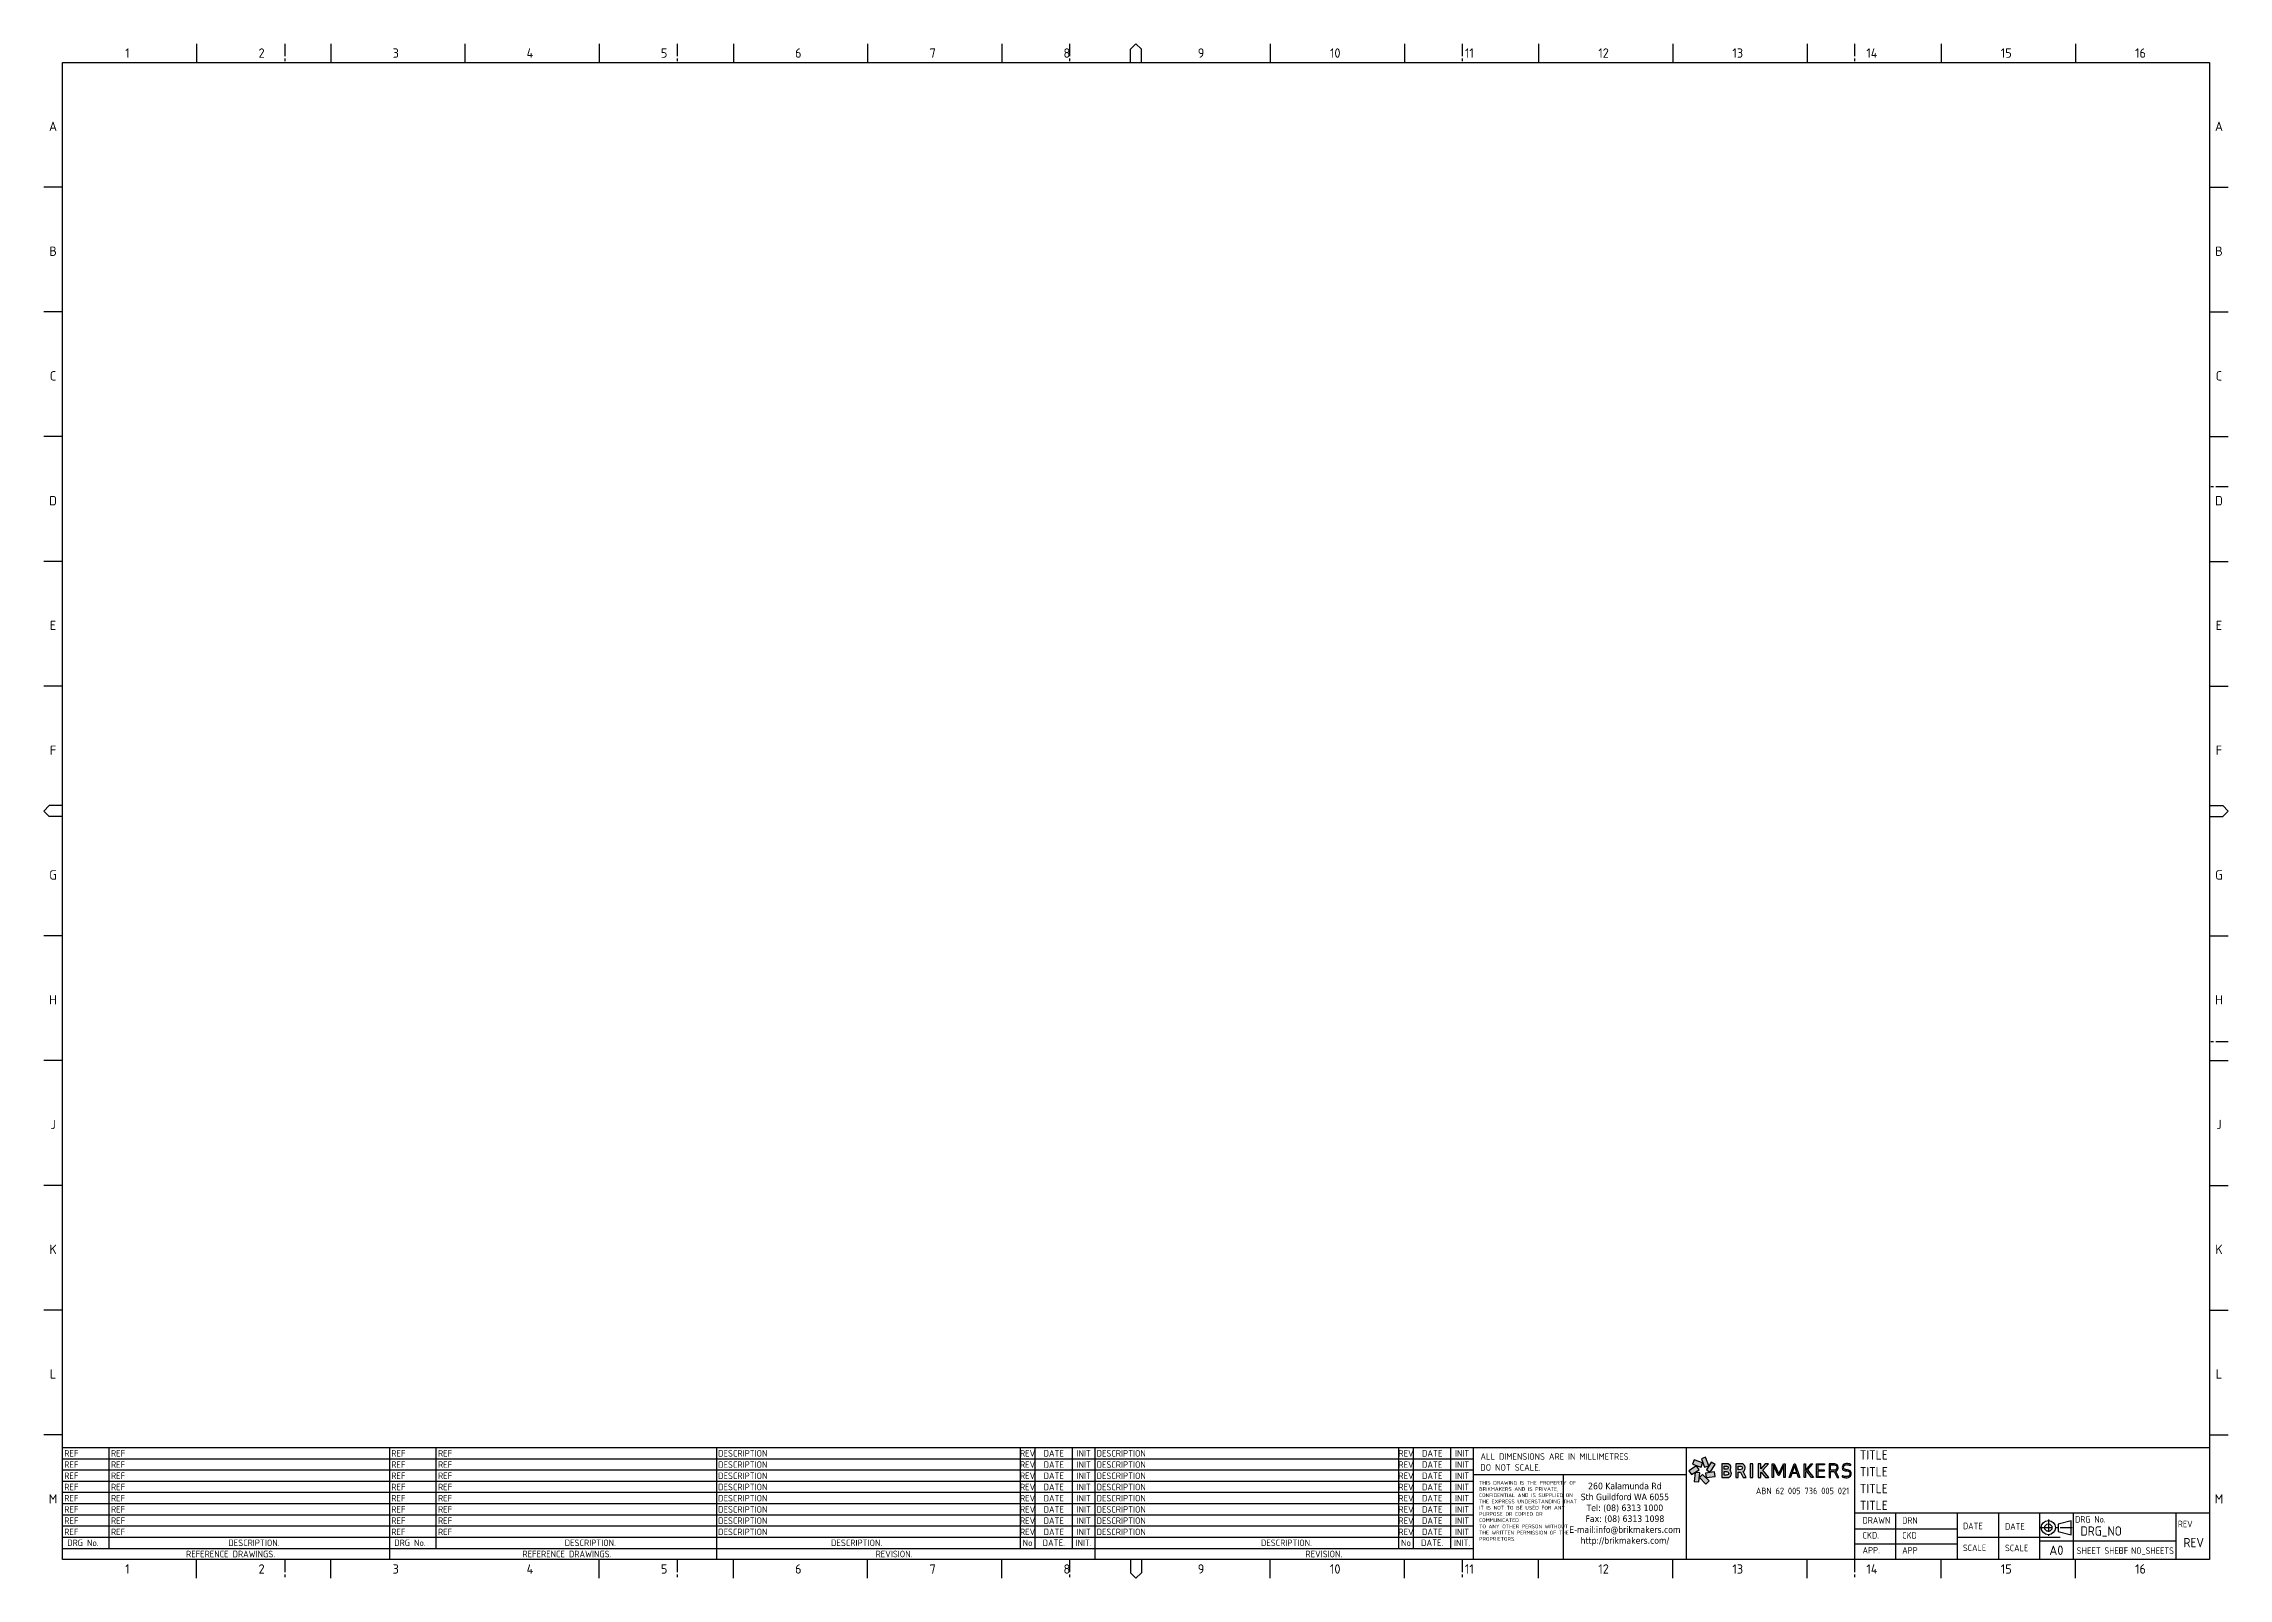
# Model space of a CAD drawing. Extents: x 0 to 1169, y 0 to 821.
import ezdxf
from ezdxf.enums import TextEntityAlignment as Align

# ---------------------------------------------------------------- set-up
doc = ezdxf.new("R2010")
doc.units = 0
doc.header["$LTSCALE"] = 0.5
doc.linetypes.add('CENTER', pattern=[50.8, 31.75, -6.35, 6.35, -6.35])
doc.layers.add('DRGSHT', color=7, linetype='CONTINUOUS')
doc.styles.add('ISO3098B', font='ISO3098B.SHX')
doc.styles.get("Standard").update_dxf_attribs({"font": 'isocp.shx'})

msp = doc.modelspace()

# ---------------------------------------------------------------- hatches: boundary and pattern name
at = {"layer": 'DRGSHT'}
h = msp.add_hatch(color=246, dxfattribs=at)
h.paths.add_polyline_path([(883.1, 63.3), (882.3, 61), (886.9, 59.4), (887.7, 61.7)])
h.paths.add_polyline_path([(884.5, 60.1), (880.4, 57.5), (881.7, 55.5), (885.8, 58.1)])
h.paths.add_polyline_path([(886.2, 56.4), (883.8, 56.6), (883.2, 51.8), (885.6, 51.6)])
h.paths.add_polyline_path([(887.7, 55.6), (886, 53.9), (889.5, 50.4), (891.2, 52.2)])
h.paths.add_polyline_path([(894.1, 56.9), (889.3, 56.3), (889.6, 53.9), (894.4, 54.5)])
h.paths.add_polyline_path([(894.4, 60.8), (892.3, 62.1), (889.8, 58), (891.8, 56.7)])
h.paths.add_polyline_path([(889.3, 64.8), (887.1, 64), (888.7, 59.4), (891, 60.2)])
h.paths.add_polyline_path([(900.8, 61.3), (897.9, 61.3), (897.9, 53.9), (900.8, 53.9, 0.710565), (902.3, 57.8, 0.669263)])
h.paths.add_polyline_path([(899.2, 60), (900.6, 60, -1), (900.6, 58.4), (899.2, 58.4)], flags=16)
h.paths.add_polyline_path([(899.2, 57.1), (900.7, 57.1, -1), (900.7, 55.2), (899.2, 55.2)], flags=16)
h.paths.add_polyline_path([(908.3, 61.3), (905.4, 61.3), (905.4, 53.9), (906.8, 53.9), (906.8, 56.8), (908, 56.8), (909.4, 53.9), (911, 53.9), (909.4, 57.1, 0.73842)])
h.paths.add_polyline_path([(906.8, 60), (908.1, 60, -1.003457), (908.1, 58.2), (906.8, 58.1)], flags=16)
h.paths.add_polyline_path([(914.5, 61.3), (913.1, 61.3), (913.1, 53.9), (914.5, 53.9)])
h.paths.add_polyline_path([(920, 57.9), (922.9, 61.3), (921.1, 61.3), (918.9, 58.5), (918.9, 61.3), (917.5, 61.3), (917.5, 53.9), (918.9, 53.9), (918.9, 56.6), (919.1, 56.8), (921.3, 53.9), (923.1, 53.9)])
h.paths.add_polyline_path([(925.6, 60.5), (928.1, 55), (928.7, 55), (931.1, 60.4), (931.1, 53.9), (931.8, 53.9), (931.8, 61.3), (930.9, 61.3), (928.4, 55.9), (925.9, 61.3), (925, 61.3), (925, 53.9), (925.6, 53.9)])
h.paths.add_polyline_path([(937.2, 61.3), (936.6, 61.3), (934, 53.9), (934.8, 53.9), (935.5, 56), (938.3, 56), (939, 53.9), (939.8, 53.9)])
h.paths.add_polyline_path([(935.7, 56.6), (936.9, 60.3), (938.1, 56.6)], flags=16)
h.paths.add_polyline_path([(942.7, 56.7), (943.3, 57.5), (946, 53.9), (947, 53.9), (943.8, 58), (946.6, 61.3), (945.7, 61.3), (942.7, 57.6), (942.7, 61.3), (942, 61.3), (942, 53.9), (942.7, 53.9)])
h.paths.add_polyline_path([(949.4, 57.4), (952.7, 57.4), (952.7, 58.1), (949.4, 58.1), (949.4, 60.7), (953, 60.7), (953, 61.3), (948.7, 61.3), (948.7, 53.9), (953, 53.9), (953, 54.5), (949.4, 54.5)])
h.paths.add_polyline_path([(956.2, 57.1), (958.1, 57.1), (959.7, 53.9), (960.6, 53.9), (958.9, 57.2, 0.827429), (958.4, 61.3), (955.5, 61.3), (955.5, 53.9), (956.2, 53.9)])
h.paths.add_polyline_path([(956.2, 57.8), (956.2, 60.7), (958.1, 60.7, -1), (958.1, 57.8)], flags=16)
edge = h.paths.add_edge_path()
edge.add_spline(control_points=[(962.4, 54.2), (962.7, 54.1), (963.3, 53.9), (964.4, 53.8), (965.5, 53.8), (966.4, 54.2), (967.2, 55), (967.3, 56), (967.1, 57.2), (966.2, 57.8), (965.3, 58), (964.6, 58.1), (964, 58.2), (963.4, 58.4), (963.1, 58.9), (963.1, 59.4), (963.2, 59.9), (963.4, 60.4), (963.8, 60.6), (964.3, 60.8), (964.9, 60.8), (965.6, 60.8), (966.2, 60.6), (966.6, 60.5), (966.8, 60.4)], knot_values=[0, 0, 0, 0, 0.256009, 0.666649, 1.094499, 1.320559, 1.695993, 2.055369, 2.375201, 2.811827, 3.061613, 3.323139, 3.504645, 3.698333, 3.870275, 4.050906, 4.203903, 4.359712, 4.52462, 4.694042, 4.867865, 5.107948, 5.335389, 5.547403, 5.547403, 5.547403, 5.547403], degree=3, periodic=0)
edge.add_line((966.8, 60.4), (966.8, 61.1))
edge.add_spline(control_points=[(966.8, 61.1), (966.5, 61.1), (965.8, 61.3), (964.6, 61.4), (963.2, 61.1), (962.3, 60), (962.4, 58.9), (962.8, 58), (963.5, 57.6), (964.5, 57.4), (965.4, 57.4), (966.3, 57), (966.5, 56.2), (966.5, 55.5), (966.2, 54.8), (965.4, 54.5), (964.6, 54.4), (963.7, 54.5), (963, 54.6), (962.6, 54.8), (962.4, 54.8)], knot_values=[0, 0, 0, 0, 0.299598, 0.776315, 1.233751, 1.6568, 2.070318, 2.317625, 2.57775, 2.864629, 3.259181, 3.543508, 3.776433, 4.007524, 4.227436, 4.498104, 4.754949, 5.078355, 5.377145, 5.514439, 5.514439, 5.514439, 5.514439], degree=3, periodic=0)
edge.add_line((962.4, 54.8), (962.4, 54.2))

# ---------------------------------------------------------------- linework, layer by layer
at = {"layer": 'DRGSHT', "color": 4, "linetype": 'Continuous'}
for p, q in [((81.8, 821), (81.8, 811)), ((153.6, 821), (153.6, 811)), ((225.4, 821), (225.4, 811)), ((297.2, 821), (297.2, 811)), ((369.1, 821), (369.1, 811)), ((440.9, 821), (440.9, 811)), ((512.7, 821), (512.7, 811)), ((584.5, 821), (581.5, 818)), ((584.5, 821), (587.5, 818)), ((656.3, 821), (656.3, 811)), ((728.1, 821), (728.1, 811)), ((799.9, 821), (799.9, 811)), ((871.8, 821), (871.8, 811)), ((943.6, 821), (943.6, 811)), ((1015.4, 821), (1015.4, 811)), ((1087.2, 821), (1087.2, 811)), ((10, 10), (10, 811)), ((10, 811), (1159, 811)), ((581.5, 811), (581.5, 818)), ((587.5, 811), (587.5, 818)), ((1159, 811), (1159, 10)), ((10, 744.2), (0, 744.2)), ((1159, 744.2), (1169, 744.2)), ((10, 677.5), (0, 677.5)), ((1159, 677.5), (1169, 677.5)), ((10, 610.8), (0, 610.8)), ((1159, 610.8), (1169, 610.8)), ((10, 544), (0, 544)), ((1159, 544), (1169, 544)), ((10, 477.3), (0, 477.3)), ((1159, 477.3), (1169, 477.3)), ((0, 410.5), (3, 413.5)), ((0, 410.5), (3, 407.5)), ((10, 413.5), (3, 413.5)), ((1159, 413.5), (1166, 413.5)), ((1169, 410.5), (1166, 413.5)), ((1169, 410.5), (1166, 407.5)), ((10, 407.5), (3, 407.5)), ((1159, 407.5), (1166, 407.5)), ((10, 343.8), (0, 343.8)), ((1159, 343.8), (1169, 343.8)), ((10, 277), (0, 277)), ((1159, 277), (1169, 277)), ((10, 210.2), (0, 210.2)), ((1159, 210.2), (1169, 210.2)), ((10, 143.5), (0, 143.5)), ((1159, 143.5), (1169, 143.5)), ((10, 76.8), (0, 76.8)), ((1159, 76.8), (1169, 76.8)), ((10, 70), (1159, 70)), ((1159, 10), (10, 10)), ((81.8, 0), (81.8, 10)), ((153.6, 0), (153.6, 10)), ((297.2, 0), (297.2, 10)), ((369.1, 0), (369.1, 10)), ((440.9, 0), (440.9, 10)), ((512.7, 0), (512.7, 10)), ((581.5, 10), (581.5, 3)), ((584.5, 0), (581.5, 3)), ((584.5, 0), (587.5, 3)), ((587.5, 10), (587.5, 3)), ((656.3, 0), (656.3, 10)), ((728.1, 0), (728.1, 10)), ((799.9, 0), (799.9, 10)), ((871.8, 0), (871.8, 10)), ((943.6, 0), (943.6, 10)), ((1015.4, 0), (1015.4, 10)), ((1087.2, 0), (1087.2, 10))]:
    msp.add_line(p, q, dxfattribs=at)
at = {"layer": 'DRGSHT', "color": 6, "linetype": 'CENTER', "ltscale": 0.42}
for p, q in [((129, 821), (129, 811)), ((339, 821), (339, 811)), ((549, 821), (549, 811)), ((759, 821), (759, 811)), ((969, 821), (969, 811)), ((1169, 584), (1159, 584)), ((1169, 287), (1159, 287)), ((1068.3, 27.1), (1085.4, 27.1)), ((1072.7, 31.5), (1072.7, 22.7)), ((129, 10), (129, 0)), ((339, 10), (339, 0)), ((549, 10), (549, 0)), ((759, 10), (759, 0)), ((969, 10), (969, 0))]:
    msp.add_line(p, q, dxfattribs=at)
at = {"layer": 'DRGSHT', "color": 2, "linetype": 'Continuous'}
for p, q in [((10, 64), (765, 64)), ((35, 16), (35, 70)), ((210, 16), (210, 70)), ((522.5, 70), (522.5, 16)), ((530.5, 16), (530.5, 70)), ((550.5, 16), (550.5, 70)), ((725, 70), (725, 16)), ((733, 16), (733, 70)), ((753, 16), (753, 70)), ((10, 58), (765, 58)), ((10, 52), (765, 52)), ((10, 46), (765, 46)), ((10, 40), (765, 40)), ((10, 34), (765, 34)), ((10, 28), (765, 28)), ((969, 26.5), (1024, 26.5)), ((969, 18.5), (1024, 18.5)), ((1024, 22), (1079, 22))]:
    msp.add_line(p, q, dxfattribs=at)
at = {"layer": 'DRGSHT', "color": 1, "linetype": 'Continuous'}
for p, q in [((185, 70), (185, 10)), ((360, 70), (360, 10)), ((562.5, 70), (562.5, 10)), ((765, 70), (765, 10)), ((879, 10), (879, 70)), ((969, 70), (969, 10)), ((813, 55.3), (813, 10)), ((969, 35), (1159, 35)), ((991, 35), (991, 10)), ((1024, 35), (1024, 10)), ((1046, 35), (1046, 10)), ((1068, 35), (1068, 10)), ((1086, 35), (1086, 10)), ((1141, 35), (1141, 10)), ((10, 22), (765, 22)), ((10, 16), (765, 16)), ((1068, 20), (1141, 20))]:
    msp.add_line(p, q, dxfattribs=at)
at = {"layer": 'DRGSHT', "color": 246}
for p, q in [((966.8, 61.1), (966.8, 60.4)), ((962.4, 54.8), (962.4, 54.2))]:
    msp.add_line(p, q, dxfattribs=at)
at = {"layer": 'DRGSHT', "color": 1}
msp.add_line((879, 55.3), (765, 55.3), dxfattribs=at)
at = {"layer": 'DRGSHT', "color": 246}
for points in [[(884.5, 60.1), (880.4, 57.5), (881.7, 55.5), (885.8, 58.1)], [(887.7, 61.7), (883.1, 63.3), (882.3, 61), (886.9, 59.4)], [(891, 60.2), (889.3, 64.8), (887.1, 64), (888.7, 59.4)], [(891.8, 56.7), (894.4, 60.8), (892.3, 62.1), (889.8, 58)], [(913.1, 53.9), (914.5, 53.9), (914.5, 61.3), (913.1, 61.3)], [(918.9, 56.6), (919.1, 56.8), (921.3, 53.9), (923.1, 53.9), (920, 57.9), (922.9, 61.3), (921.1, 61.3), (918.9, 58.5), (918.9, 61.3), (917.5, 61.3), (917.5, 53.9), (918.9, 53.9)], [(925, 53.9), (925, 61.3), (925.9, 61.3), (928.4, 55.9), (930.9, 61.3), (931.8, 61.3), (931.8, 53.9), (931.1, 53.9), (931.1, 60.4), (928.7, 55), (928.1, 55), (925.6, 60.5), (925.6, 53.9)], [(935.5, 56), (934.8, 53.9), (934, 53.9), (936.6, 61.3), (937.2, 61.3), (939.8, 53.9), (939, 53.9), (938.3, 56)], [(938.1, 56.6), (936.9, 60.3), (935.7, 56.6)], [(942, 53.9), (942, 61.3), (942.7, 61.3), (942.7, 57.6), (945.7, 61.3), (946.6, 61.3), (943.8, 58), (947, 53.9), (946, 53.9), (943.3, 57.5), (942.7, 56.7), (942.7, 53.9)], [(948.7, 53.9), (948.7, 61.3), (953, 61.3), (953, 60.7), (949.4, 60.7), (949.4, 58.1), (952.7, 58.1), (952.7, 57.4), (949.4, 57.4), (949.4, 54.5), (953, 54.5), (953, 53.9)], [(883.8, 56.6), (883.2, 51.8), (885.6, 51.6), (886.2, 56.4)], [(886, 53.9), (889.5, 50.4), (891.2, 52.2), (887.7, 55.6)], [(889.6, 53.9), (894.4, 54.5), (894.1, 56.9), (889.3, 56.3)]]:
    msp.add_lwpolyline(points, close=True, dxfattribs=at)
for points in [[(900.8, 53.9, 0.710565), (902.3, 57.8, 0.669263), (900.8, 61.3), (897.9, 61.3), (897.9, 53.9)], [(899.2, 58.4), (899.2, 60), (900.6, 60, -1), (900.6, 58.4)], [(909.4, 57.1, 0.73842), (908.3, 61.3), (905.4, 61.3), (905.4, 53.9), (906.8, 53.9), (906.8, 56.8), (908, 56.8), (909.4, 53.9), (911, 53.9)], [(906.8, 58.1), (906.8, 60), (908.1, 60, -1), (908.1, 58.2)], [(956.2, 57.8), (956.2, 60.7), (958.1, 60.7, -1), (958.1, 57.8)], [(899.2, 55.2), (899.2, 57.1), (900.7, 57.1, -1), (900.7, 55.2)]]:
    msp.add_lwpolyline(points, format="xyb", close=True, dxfattribs=at)
msp.add_lwpolyline([(958.4, 61.3), (955.5, 61.3), (955.5, 53.9), (956.2, 53.9), (956.2, 57.1), (958.1, 57.1), (959.7, 53.9), (960.6, 53.9), (958.9, 57.2)], dxfattribs=at)
at = {"layer": 'DRGSHT', "color": 2, "linetype": 'Continuous', "ltscale": 100}
msp.add_lwpolyline([(1085, 23.3), (1085, 30.8), (1077.9, 28.9), (1077.9, 25), (1085, 23.2)], dxfattribs=at)
for radius in [3.77, 1.95]:
    msp.add_circle((1072.7, 27.1), radius, dxfattribs=at)
at = {"layer": 'DRGSHT', "color": 246}
msp.add_arc((958.2, 59.2), 2.08, 287.9096, 85.914, dxfattribs=at)
for points in [[(966.8, 61.1), (966, 61.3), (964.5, 61.4), (963.2, 61), (962.5, 59.9), (962.5, 58.7), (962.8, 58.1), (963.5, 57.7), (964.4, 57.5), (965.5, 57.3), (966.3, 56.9), (966.5, 56.2), (966.4, 55.5), (966.1, 54.9), (965.4, 54.6), (964.7, 54.4), (963.7, 54.5), (962.8, 54.7), (962.4, 54.8)], [(962.4, 54.2), (963.2, 54), (964.4, 53.8), (965.7, 53.9), (966.3, 54.2), (967.1, 55), (967.2, 56.1), (967, 57), (966, 57.8), (965.3, 58), (964.5, 58.1), (964, 58.2), (963.4, 58.5), (963.2, 58.9), (963.1, 59.5), (963.2, 59.9), (963.4, 60.3), (963.8, 60.6), (964.3, 60.7), (964.8, 60.8), (965.6, 60.7), (966.2, 60.6), (966.8, 60.4)]]:
    msp.add_spline(points, degree=3, dxfattribs=at)

# ---------------------------------------------------------------- texts
at = {"layer": 'DRGSHT', "color": 2, "linetype": 'Continuous', "style": 'ISO3098B'}
for s, p in [('1', (44.8, 816)), ('2', (116.6, 816)), ('3', (188.4, 816)), ('4', (260.2, 816)), ('5', (332, 816)), ('6', (403.8, 816)), ('7', (475.7, 816)), ('8', (547.5, 816)), ('9', (619.3, 816)), ('10', (691.1, 816)), ('11', (762.9, 816)), ('12', (834.7, 816)), ('13', (906.5, 816)), ('14', (978.3, 816)), ('15', (1050.2, 816)), ('16', (1122, 816)), ('A', (5, 776.8)), ('A', (1164, 776.8)), ('B', (5, 710)), ('B', (1164, 710)), ('C', (5, 643.3)), ('C', (1164, 643.3)), ('D', (5, 576.5)), ('D', (1164, 576.5)), ('E', (5, 509.8)), ('E', (1164, 509.8)), ('F', (5, 443)), ('F', (1164, 443)), ('G', (5, 376.3)), ('G', (1164, 376.3)), ('H', (5, 309.5)), ('H', (1164, 309.5)), ('J', (5, 242.8)), ('J', (1164, 242.8)), ('K', (5, 176)), ('K', (1164, 176)), ('L', (5, 109.3)), ('L', (1164, 109.3)), ('M', (5, 42.5)), ('M', (1164, 42.5)), ('1', (44.8, 5)), ('2', (116.6, 5)), ('3', (188.4, 5)), ('4', (260.2, 5)), ('5', (332, 5)), ('6', (403.8, 5)), ('7', (475.7, 5)), ('8', (547.5, 5)), ('9', (619.3, 5)), ('10', (691.1, 5)), ('11', (762.9, 5)), ('12', (834.7, 5)), ('13', (906.5, 5)), ('14', (978.3, 5)), ('15', (1050.2, 5)), ('16', (1122, 5))]:
    msp.add_text(s, height=5, dxfattribs=at).set_placement(p, align=Align.MIDDLE)
at = {"layer": 'DRGSHT', "color": 2, "linetype": 'Continuous'}
for s, p in [('ABN 62 005 736 005 021', (916.2, 45)), ('DRG No.', (1087, 29.8)), ('REV', (1142, 27.3))]:
    msp.add_text(s, height=3.5, dxfattribs=at).set_placement(p)
for s, p in [('DRAWN', (973.3, 31)), ('CKD.', (973.3, 23)), ('DATE', (1027, 28)), ('APP.', (973.3, 15)), ('SCALE', (1027, 16.3))]:
    msp.add_text(s, height=3.5, dxfattribs=at).set_placement(p, align=Align.MIDDLE_LEFT)
at = {"layer": 'DRGSHT', "color": 7, "linetype": 'Continuous', "style": 'ISO3098B'}
for s, p in [('DRG No.', (21, 19)), ('REFERENCE DRAWINGS.', (100, 13)), ('DESCRIPTION.', (112.5, 19)), ('DRG No.', (196, 19)), ('REFERENCE DRAWINGS.', (280, 13)), ('DESCRIPTION.', (292.5, 19)), ('DESCRIPTION.', (435, 19)), ('REVISION.', (455, 13)), ('No', (526.5, 19)), ('DATE.', (540.5, 19)), ('INIT.', (556.5, 19)), ('DESCRIPTION.', (665, 19)), ('REVISION.', (685, 13)), ('No', (729, 19)), ('DATE.', (743, 19)), ('INIT.', (759, 19))]:
    msp.add_text(s, height=3.5, dxfattribs=at).set_placement(p, align=Align.MIDDLE)
at = {"layer": 'DRGSHT', "color": 1, "linetype": 'Continuous', "style": 'ISO3098B'}
msp.add_text('A0', height=5, dxfattribs=at).set_placement((1077, 15), align=Align.MIDDLE)
at = {"layer": 'DRGSHT', "color": 2, "linetype": 'Continuous', "style": 'ISO3098B'}
for s, p in [('SHEET', (1087.8, 12)), ('OF', (1110.1, 12))]:
    msp.add_text(s, height=3.5, dxfattribs=at).set_placement(p, align=Align.BOTTOM_LEFT)
at = {"layer": 'DRGSHT', "insert": (768.8, 66.9), "char_height": 3.5, "width": 100.836, "attachment_point": 1, "style": 'ISO3098B'}
msp.add_mtext('{\\C2;ALL DIMENSIONS ARE IN MILLIMETRES.}\\P{\\C2;DO NOT SCALE.}', dxfattribs=at)
at = {"layer": 'DRGSHT', "color": 7, "insert": (768.1, 52.1), "char_height": 2, "width": 112.496, "attachment_point": 1}
msp.add_mtext('{\\Fiso3098b|c0;THIS DRAWING IS THE PROPERTY OF\\PBRIKMAKERS AND IS PRIVATE, \\PCONFIDENTIAL AND IS SUPPLIED ON \\PTHE EXPRESS UNDERSTANDING THAT\\PIT IS NOT TO BE USED FOR ANY\\PPURPOSE OR COPIED OR \\PCOMMUNICATED\\PTO ANY OTHER PERSON WITHOUT\\PTHE WRITTEN PERMISSION OF THE\\PPROPRIETORS.}', dxfattribs=at)
at = {"layer": 'DRGSHT', "color": 7, "insert": (846.1, 34.3), "char_height": 3.5, "width": 88.79, "attachment_point": 5, "style": 'ISO3098B'}
msp.add_mtext('{\\fTahoma|b0|i0|c0|p34;260 Kalamunda Rd\\PSth Guildford WA 6055\\PTel: (08) 6313 1000\\PFax: (08) 6313 1098\\PE-mail:info@brikmakers.com\\Phttp://brikmakers.com/}', dxfattribs=at)
at = {"layer": 'DRGSHT', "color": 2, "linetype": 'Continuous', "style": 'ISO3098B', "flags": 12}
for tag, p in [('REF', (11, 65.1)), ('REF', (11, 59.1)), ('REF', (36, 65.1)), ('REF', (36, 59.1)), ('REF', (186, 65.1)), ('REF', (186, 59.1)), ('REF', (211, 65.1)), ('REF', (211, 59.1)), ('DESCRIPTION', (360.9, 65.1)), ('DESCRIPTION', (360.9, 59.1)), ('DESCRIPTION', (563.4, 65.1)), ('DESCRIPTION', (563.4, 59.1)), ('REF', (11, 53.1)), ('REF', (11, 47.1)), ('REF', (36, 53.1)), ('REF', (36, 47.1)), ('REF', (186, 53.1)), ('REF', (186, 47.1)), ('REF', (211, 53.1)), ('REF', (211, 47.1)), ('DESCRIPTION', (360.9, 53.1)), ('DESCRIPTION', (360.9, 47.1)), ('DESCRIPTION', (563.4, 53.1)), ('DESCRIPTION', (563.4, 47.1)), ('REF', (11, 41.1)), ('REF', (11, 35.1)), ('REF', (36, 41.1)), ('REF', (36, 35.1)), ('REF', (186, 41.1)), ('REF', (186, 35.1)), ('REF', (211, 41.1)), ('REF', (211, 35.1)), ('DESCRIPTION', (360.9, 41.1)), ('DESCRIPTION', (360.9, 35.1)), ('DESCRIPTION', (563.4, 41.1)), ('DESCRIPTION', (563.4, 35.1)), ('REF', (11, 29.1)), ('REF', (11, 23.1)), ('REF', (36, 29.1)), ('REF', (36, 23.1)), ('REF', (186, 29.1)), ('REF', (186, 23.1)), ('REF', (211, 29.1)), ('REF', (211, 23.1)), ('DESCRIPTION', (360.9, 29.1)), ('DESCRIPTION', (360.9, 23.1)), ('DESCRIPTION', (563.4, 29.1)), ('DESCRIPTION', (563.4, 23.1))]:
    msp.add_attdef(tag, p, '', height=3.5, dxfattribs=at)
for tag, p in [('REV', (526.5, 65.1)), ('REV', (526.5, 59.1)), ('DATE', (540.5, 65.1)), ('DATE', (540.5, 59.1)), ('INIT', (556.5, 65.1)), ('INIT', (556.5, 59.1)), ('REV', (729, 65.1)), ('REV', (729, 59.1)), ('DATE', (743, 65.1)), ('DATE', (743, 59.1)), ('INIT', (759, 65.1)), ('INIT', (759, 59.1)), ('REV', (526.5, 53.1)), ('REV', (526.5, 47.1)), ('DATE', (540.5, 53.1)), ('DATE', (540.5, 47.1)), ('INIT', (556.5, 53.1)), ('INIT', (556.5, 47.1)), ('REV', (729, 53.1)), ('REV', (729, 47.1)), ('DATE', (743, 53.1)), ('DATE', (743, 47.1)), ('INIT', (759, 53.1)), ('INIT', (759, 47.1)), ('REV', (526.5, 41.1)), ('REV', (526.5, 35.1)), ('DATE', (540.5, 41.1)), ('DATE', (540.5, 35.1)), ('INIT', (556.5, 41.1)), ('INIT', (556.5, 35.1)), ('REV', (729, 41.1)), ('REV', (729, 35.1)), ('DATE', (743, 41.1)), ('DATE', (743, 35.1)), ('INIT', (759, 41.1)), ('INIT', (759, 35.1)), ('REV', (526.5, 29.1)), ('REV', (526.5, 23.1)), ('DATE', (540.5, 29.1)), ('DATE', (540.5, 23.1)), ('INIT', (556.5, 29.1)), ('INIT', (556.5, 23.1)), ('REV', (729, 29.1)), ('REV', (729, 23.1)), ('DATE', (743, 29.1)), ('DATE', (743, 23.1)), ('INIT', (759, 29.1)), ('INIT', (759, 23.1))]:
    msp.add_attdef(tag, text='', height=3.5, dxfattribs=at).set_placement(p, align=Align.CENTER)
at = {"layer": 'DRGSHT', "color": 1, "linetype": 'Continuous', "flags": 12}
for p, s in [((971.8, 63.5), 'BRIKMAKERS'), ((971.8, 54.5), ''), ((971.8, 45.5), ''), ((971.8, 36.5), '')]:
    msp.add_attdef('TITLE', p, s, height=5, dxfattribs=at)
at = {"layer": 'DRGSHT', "color": 2, "linetype": 'Continuous', "flags": 12}
for tag, p, s in [('DRN', (994.5, 29.2), 'M. ALMAN'), ('CKD', (994.5, 21.2), ''), ('DATE', (1049.5, 26), ''), ('APP', (994.5, 13.2), ''), ('SCALE', (1049.5, 14.5), '')]:
    msp.add_attdef(tag, p, s, height=3.5, dxfattribs=at)
at = {"layer": 'DRGSHT', "color": 5, "linetype": 'Continuous', "flags": 12}
msp.add_attdef('DRG_NO', (1089.9, 22.8), '', height=5, dxfattribs=at)
at = {"layer": 'DRGSHT', "color": 2, "linetype": 'Continuous', "flags": 12}
for tag, p in [('SHEET', (1102.7, 12)), ('NO_SHEETS', (1117, 12))]:
    msp.add_attdef(tag, text='1', height=3.5, dxfattribs=at).set_placement(p, align=Align.BOTTOM_LEFT)
at = {"layer": 'DRGSHT', "color": 5, "linetype": 'Continuous', "flags": 12}
msp.add_attdef('REV', text='', height=5, dxfattribs=at).set_placement((1150.5, 16.6), align=Align.CENTER)

doc.saveas('drawing.dxf')
